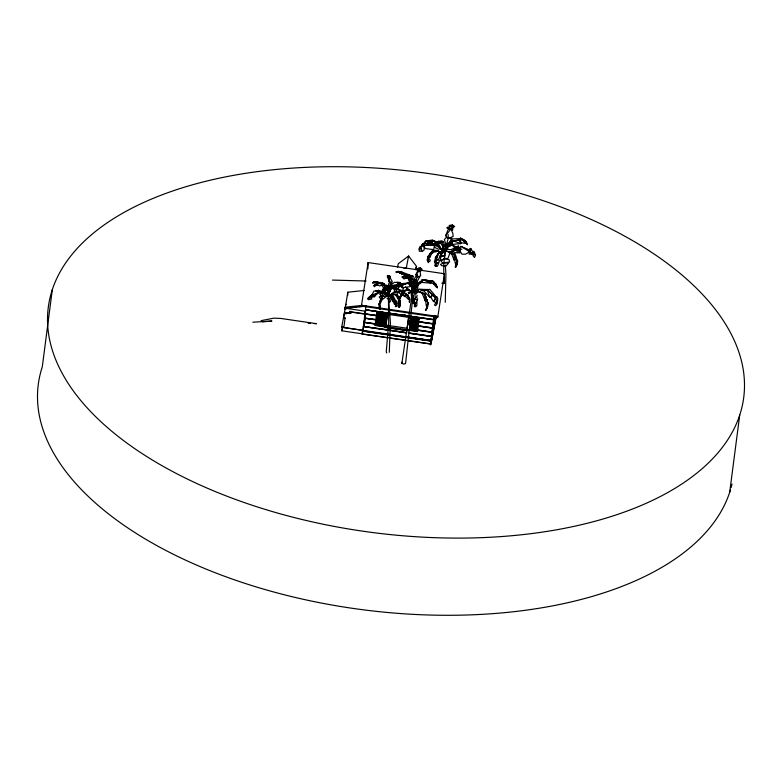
<?xml version="1.0" encoding="UTF-8"?>
<svg xmlns="http://www.w3.org/2000/svg" width="782" height="782" viewBox="0 0 782 782"><rect width="100%" height="100%" fill="white"/><g stroke="black" fill="none" stroke-linecap="round" stroke-linejoin="round"><path stroke-width="1.17" d="M452.358 224.942L449.171 225.431L449.826 226.203L452.104 225.959L447.226 227.425L447.216 228.461L451.312 228.52L452.358 224.942L454.635 226.418L453.707 227.181L452.231 225.451L451.058 229.312L452.876 233.388L453.101 236.565L448.272 238.295L446.16 237.542L444.342 239.575L446.248 245.685L449.806 242.049L451.644 238.021L448.272 238.295L445.574 235.744L448.076 229.752L451.312 228.52L451.058 229.312L452.651 230.221L452.964 227.445L452.231 225.451M390.638 300.816L389.817 302.145L389.182 301.637M409.68 301.119L408.771 297.199L409.66 298.851L409.406 299.643L408.566 299.232L408.39 295.967L405.809 294.071L405.047 296.632L398.693 292.703L401.088 290.317L406.914 294.452L409.66 298.851L409.367 302.106L409.66 298.851L407.676 294.667L408.39 295.967L408.331 299.271L405.887 296.681L405.809 294.071L396.21 288.372L396.298 286.662L408.282 282.986L412.143 286.945L412.788 292.194M412.916 292.439L413.297 281.315L415.574 281.442L416.718 283.26M445.251 302.321L445.926 274.394L445.3 265.03M442.035 253.133L436.532 250.377L432.681 250.553L428.272 256.291L428.468 262.664L427.373 260.729L429.895 257.288L428.272 256.291L432.681 250.553L435.32 250.416M392.153 286.769L389.035 288.265L388.586 289.829C392.153 293.211 383.972 300.63 392.74 293.973L397.285 294.746L400.355 301.608L399.338 307.531L400.247 304.833L399.67 301.412L400.355 301.608L399.582 307.101M345.067 318.118C343.797 316.651 342.477 319.164 345.067 318.118L343.904 327.052M389.289 352.281L390.413 322.81L388.429 295.401L388.713 322.751L386.24 351.978L386.816 352.995M417.52 274.453L415.985 281.921M387.598 289.448L387.95 287.805M388.371 296.31L386.728 285.205L384.988 286.466M448.995 252.215L453.853 253.739L456.053 258.5L454.186 260.171L451.693 254.15L454.87 253.563C456.708 257.649 458.144 262.42 456.141 266.73L455.417 267.376L455.173 266.779L457.411 263.104L456.141 266.73M415.809 306.212L416.865 305.782L416.962 302.194L414.47 304.276L413.346 303.289L414.128 300.093L416.151 299.037L417.07 300.875L414.235 306.27L415.183 306.955L415.809 306.212L413.316 297.082L412.163 299.477L412.974 303.162L415.35 298.353L414.538 291.94L412.006 292.067L413.316 297.082L411.625 298.998L411.831 290.757L412.955 291.031L413.199 291.901L411.068 292.36L411.889 290.982M436.542 304.667L437.725 299.926L434.46 305L435.408 305.664L436.542 304.667L437.783 298.411L436.727 296.456L433.482 301.569L431.058 297.688L432.71 294.746L427.295 289.76L419.26 289.369L414.069 292.253M443.638 265.665L445.896 266.261L448.545 263.143L442.426 262.713L440.862 260.924L444.577 258.715L444.802 255.597L440.119 255.949L442.768 250.66L445.124 250.514L444.802 255.597L440.931 256.74L440.227 260.504L444.577 258.715L449.073 259.663L449.63 262.078L444.068 262.752L440.52 264.384L441.879 265.821L443.638 265.665L445.124 250.514L442.612 250.455L447.47 251.472L444.655 250.396M383.708 295.264L382.066 296.212L379.319 303.787L379.827 309.594L380.003 307.492C377.071 304.706 381.694 299.408 382.066 296.212L382.897 295.576M435.251 244.395L427.803 242.596L427.598 245.098L423.727 245.558L420.579 247.298L419.113 249.087L419.289 251.286L421.498 251.237L420.071 246.398L419.113 249.087M420.569 268.304L420.648 271.471L419.699 270.464L420.569 268.304L422.045 269.438L420.638 268.197L417.246 269.086L417.177 269.898L419.895 269.907L420.657 275.909L417.412 276.808L416.063 276.193L414.665 278.236L415.115 281.676M451.136 244.365L455.437 248.177L458.379 245.988L458.086 249.507L459.914 250.924L457.841 252.547L456.61 250.846L458.995 250.22L454.821 248.011L450.833 249.614L447.724 249.526L447.812 246.115L449.396 244.864L445.906 249.614L447.099 248.715L447.812 246.115L451.136 244.365L456.16 246.78L453.941 249.693L458.995 250.22M434.509 251.178L432.084 253.456L429.699 254.072L431.263 254.179L430.237 256.838L428.272 256.291L428.213 256.946L432.681 250.553L438.516 250.973L441.986 253.309M416.092 285.958L415.262 293.152L415.956 294.149L416.845 292.947L415.78 289.272L413.062 287.58M361.401 306.075L361.48 305.283L437.822 316.466L437.744 317.257L361.401 306.075L368.097 262.557L444.45 273.739L444.225 283.504L441.84 283.152M412.73 298.128L405.594 363.366L403.991 364.148L401.85 363.415L411.752 296.906M441.762 251.814C436.219 251.745 436.141 261.413 436.102 266.056L435.359 266.408L434.655 265.362L436.004 263.544L439.259 262.126L439.034 260.113L436.376 259.976L434.411 262.068L435.408 258.607L437.255 257.112L439.015 252.4L441.801 251.599L441.908 252.234L440.413 252.869L439.015 252.4L435.281 257.982L437.255 257.112L434.675 262.351L435.291 263.72L438.673 263.202L437.441 266.232L436.102 266.056M388.41 298.186L389.094 299.007L390.081 297.942L389.426 299.115L389.935 299.936M474.674 254.404L469.122 254.14L469.464 251.97L470.412 252.224L469.718 248.637L470.813 248.5L470.412 252.224L475.534 255.079L474.508 257.493L472.963 255.606L474.674 254.404L469.464 251.97L465.534 254.17L461.947 254.199L459.337 250.103M389.377 294.667L389.954 296.065L392.935 295.137L395.184 300.005L394.666 304.208L395.545 304.775L396.689 302.702L396.885 305.518L395.995 306.74L395.379 306.368L396.611 301.657L395.858 300.396L394.402 304.178L393.17 301.451L393.727 299.379L391.479 295.694L389.377 294.667C386.953 298.978 390.023 292.067 392.056 295.352L390.433 296.329L392.632 301.168L393.727 299.379L396.415 306.045M417.441 300.18L417.608 298.724M52.306 289.711L42.287 366.895A350.619 181.629 7.4 0 0 330.718 604.799A350.619 181.629 7.4 0 0 730.427 489.952M406.171 336.778L341.656 327.228L362.819 330.327M362.379 333.826L341.91 330.835L342.311 327.599M364.285 290.464L347.824 292.224L343.65 317.688C346.406 317.15 343.161 319.437 343.748 317.551M365.956 306.143L344.794 308.411L344.94 307.238L362.574 305.351M347.677 293.397L347.824 292.224M376.122 315.517L350.971 311.813L350.932 313.201M368.097 262.557L367.882 268.871M364.021 322.839L362.359 333.943L430.628 343.894L435.867 316.642M364.793 317.453L363.337 326.417L406.689 332.79M365.653 313.514L363.874 322.233L377.432 324.217M376.777 319.877L364.422 318.049L365.644 310.307M364.969 313.865L366.025 305.684M363.747 325.527L363.992 323.68M364.774 317.648L364.568 321.891M365.057 315.459L365.311 313.465M364.422 318.049L365.595 311.265M363.689 326.495L387.686 329.808M364.226 322.301L377.462 324.041M364.774 318.118L376.807 319.682M365.311 313.934L376.152 315.322M365.829 309.926L433.815 319.506M365.36 315.537L365.624 313.543M387.481 313.973L385.692 326.915L375.077 325.361L376.748 312.702L419.201 318.919L417.529 331.578L406.923 330.024L408.517 317.717L419.201 318.919M376.357 324.696L377.774 313.895L386.044 315.107L384.636 325.908L376.357 324.696L384.636 325.908M385.692 326.915L387.364 314.256L376.748 312.702M409.269 321.216L409.377 320.327M409.377 329.525L416.474 330.571L417.881 319.77L409.612 318.557M430.755 340.375L433.228 327.492M431.293 336.192L435.3 315.85M432.925 323.64L434.489 315.987M430.491 344.989L431.029 340.796L407.305 337.325M431.058 340.61L407.324 337.13L431.068 340.62L435.466 316.319M434.978 316.153L432.143 332.233L415.535 329.799M434.616 316.651L432.69 328.049L418.321 325.967M434.166 316.681L433.775 319.682L365.507 309.682M408.351 340.815L430.941 344.119L436.151 316.055M729.694 492.289L739.713 415.105A350.619 181.629 7.4 0 0 274.003 169.684A350.619 181.629 7.4 0 0 174.318 472.436A350.619 181.629 7.4 0 0 739.713 415.105M459.914 250.924L460.266 248.314L458.839 248.148L458.086 249.507L455.437 248.177L458.379 245.988M389.837 276.437L390.404 278.021L388.82 275.547L392.261 281.5L390.599 282.791L389.778 288.714M426.239 310.063L427.519 306.652L426.855 307.629L426.464 306.104L428.008 303.172L427.431 307.424L425.535 310.454L425.516 309.359L427.431 307.424L427.969 303.406L424.743 293.846L418.81 291.5L413.844 292.908M411.371 291.666L408.39 289.545L403.356 290.826L398.625 299.477L398.38 306.867L398.625 299.477L403.356 290.826L408.39 289.545L411.44 291.422M390.443 287.072L389.123 288.519L396.601 288.314L393.581 286.623L390.443 287.072L388.566 296.505L392.74 293.973L397.285 294.746L400.355 301.608L399.885 303.778L399.377 299.017L398.781 300.112L395.819 295.127L397.285 294.746L398.781 300.112M437.744 317.257L444.45 273.739L444.225 283.504M368.752 299.662L369.603 297.6L371.626 297.815L371.753 299.017L368.752 299.662L367.491 298.871L368.772 297.18L369.182 298.626L372.134 294.922L373.698 291.217L378.625 290.405L382.193 292.175M423.824 245.665L424.186 243.329L425.779 241.169L432.319 240.162L436.825 242.127L432.319 240.162M389.319 291.021L388.625 295.772L387.373 291.618M389.377 291.07L388.566 295.762L387.579 292.693M416.855 281.54L414.665 283.192L415.183 284.785L417.197 284.736L418.253 285.635L415.643 286.691L412.964 286.828L413.258 285.107L415.418 285.743L414.558 283.045L411.254 283.113L409.651 282.312L413.297 281.315L416.855 281.54L417.265 283.739L414.558 283.045L412.857 283.925L415.418 285.743M459.054 247.053L458.682 249.077L460.872 246.359L468.516 249.566L470.412 252.224L460.872 246.359M391.489 284.589L391.899 282.498L390.599 282.791L388.781 281.52L389.632 276.936L389.094 275.655L387.403 275.802L389.094 275.655L387.373 276.76L387.559 277.415L389.71 277.405M341.617 327.502L344.53 312.262M341.91 330.835L342.555 327.482M349.769 311.207L349.476 312.771L350.61 312.937L350.913 311.373L349.974 311.578M350.971 311.813L350.707 313.171L345.556 312.419M365.214 315.82L365.341 313.269M364.197 322.477L364.891 318.851M362.78 330.6L363.933 324.491M364.383 322.164L364.832 319.828M363.65 326.671L364.129 324.188M375.077 325.361L382.222 326.045M377.774 313.895L386.044 315.107M386.24 312.917L384.294 327.335L408.204 330.845M397.618 267.073L398.253 263.759L408.605 256.007L416.591 266.447L415.956 269.751M408.605 256.007L406.278 268.148L403.981 268.549M404.773 315.576L404.998 314.403M415.594 269.262L416.014 267.053M406.923 330.024L407.256 328.274L386.034 325.156M417.881 319.77L409.582 318.733M416.474 330.571L409.416 329.349M433.668 318.479L434.147 315.938M433.052 324.305L432.358 328.02L433.033 324.501M432.035 331.03L432.514 328.489M433.648 325.341L435.027 318.108M435.818 315.82L431.009 340.981L408.253 337.648M431.4 340.248L431.86 337.873M432.309 335.507L435.955 316.544M430.941 344.119L436.229 316.563M435.447 244.795L436.356 243.124L437.861 243.437L437.881 244.326L434.206 244.639L435.437 243.231L435.906 243.955L436.112 242.87L438.243 241.159L443.101 241.452L444.059 243.505L442.768 246.682L443.365 251.423M369.182 298.626L369.563 296.73L372.134 294.922L369.563 296.73M413.131 291.178L414.02 286.642M432.084 253.456L432.681 250.553L432.231 251.872L435.662 251.882L438.516 250.973M382.662 298.333L380.306 303.602L379.319 303.787L379.133 304.599L382.066 296.212L382.525 297.101M401.85 363.415L402.134 362.203M389.377 291.471L388.41 295.782L390.071 289.408M414.812 286.095L413.004 292.468L412.437 285.498M413.033 292.429L414.538 287.111M444.743 251.012L448.272 238.295L448.184 234.629M414.118 282.067L414.616 280.347M408.888 293.514L409.133 292.742M381.264 298.128L383.014 299.047L385.663 297.033L380.824 295.645L380.101 294.286L383.346 293.025L386.865 294.667L386.758 296.446L382.027 295.792L379.192 296.906L379.954 298.147L381.264 298.128L383.346 293.025L386.963 289.262L390.404 291.559L386.367 293.797L383.346 293.025L379.729 293.964L381.469 291.891L384.656 291.481L381.186 291.461L386.963 289.262L389.514 291.627M409.504 292.341L409.582 293.338M402.495 285.547L399.485 282.478L394.392 282.38L383.532 289.36L384.392 287.717L382.466 289.448L382.642 290.474L384.431 288.235L387.872 286.114L390.902 287.453L398.82 284.316L399.485 282.478L403.023 284.912M377.325 283.934L374.021 285.792L374.353 286.769L377.735 282.713L379.69 282.976M447.93 243.29L446.952 245.851L447.372 247.581L445.202 251.902M419.26 289.369L428.057 289.487L423.834 290.963L429.758 297.326L432.71 294.746L435.496 297.805L434.03 301.647L435.682 302.556L436.708 301.793L435.359 295.86L429.787 289.301L422.143 290.796L419.26 289.369L414.196 292.497M445.154 251.921L447.812 246.115L450.197 246.301M445.056 250.963L448.213 243.818L451.761 240.338L460.852 243.613L459.151 239.879L452.758 241.022L446.659 247.004L445.281 251.012M401.234 295.928L403.356 290.826L405.135 290.425L401.234 295.928L400.218 296.222L400.619 296.877L399.221 300.659L398.625 299.477L399.338 299.389L402.867 293.426L403.356 290.826L403.395 291.969L408.39 289.545M450.764 245.587L452.758 241.022L451.4 238.96L459.679 238.598L462.68 239.585L465.534 241.081L467.313 244.688L465.534 241.081L460.266 237.933L462.68 239.585L465.427 242.967L466.082 242.293L465.534 241.081L462.768 239.272L466.834 242.958M346.348 307.727L345.058 307.913L345.194 307.179M344.862 308.87L345.976 308.519M428.272 256.291L427.089 260.132L428.184 259.35L430.276 260.005L429.817 261.442L428.888 261.647M457.069 261.325L457.578 260.269L457.675 261.911L456.287 265.049L455.691 264.16L457.069 261.325L456.053 258.5L454.801 260.631L455.456 264.033L457.069 261.325L453.853 253.739L450.696 253.72L448.966 252.009L454.088 253.534L454.186 260.171M386.523 296.476L387.051 295.381L385.839 292.703L386.425 293.103M416.738 282.292L419.621 276.945L417.412 276.808L415.78 274.814L417.666 270.914L419.895 269.907L417.246 269.086M415.291 287.092L412.671 292.341L412.143 286.945L410.335 285.665M412.876 292.458L416.024 286.173M413.766 284.589L414.558 283.045M380.189 300.552L381.264 298.558M346.485 313.631L345.253 313.875M447.001 246.907L444.313 246.115L443.883 248.705L445.134 248.598L447.91 244.092M400.081 285.889L403.532 287.659L410.902 286.505L408.282 282.986L399.866 283.876L403.053 284.599L399.651 284.374L396.132 286.202L400.081 285.889L403.414 288.734L402.398 290.787L397.266 288.783L394.284 289.555L394.509 291.197L395.702 291.432L400.081 285.889L408.282 282.986L412.143 286.945M435.281 257.982L439.015 252.4L441.615 253.534L438.653 259.165L436.376 259.976M381.46 283.504L383.229 284.032L381.743 285.254L383.972 288.284L386.738 289.536L386.288 286.535L383.229 284.032L377.735 282.713L376.592 284.345L379.71 286.007L383.229 284.032L385.487 285.489L382.574 282.996L386.631 289.575M372.134 294.922L371.567 295.322L374.91 296.495L369.603 297.6L371.567 295.322L374.764 295.84L376.054 294.032M377.335 292.214L378.625 290.405L382.29 292.273M427.969 303.406L426.278 305.791L425.77 301.617L427.001 299.848L425.183 300.826L422.329 293.778L424.743 293.846L427.969 303.406L424.743 293.846C420.374 293.367 418.282 289.79 413.854 293.162M407.715 283.71L408.282 282.986M445.574 235.744L451.312 228.52L447.226 227.425M415.78 274.814L419.895 269.907M383.532 289.36L385.301 287.336L388.82 285.821L385.301 287.336M440.119 255.949L445.124 250.514L450.061 252.635L447.93 258.431L444.577 258.715M416.347 285L423.16 279.8L420.599 283.416L416.347 285L418.292 282.888L423.16 279.8L433.179 281.344L436.209 284.824L433.179 281.344L422.075 279.653L433.179 281.344L435.369 284.54L431.596 282.879L429.65 280.523L430.853 283.123L422.016 282.429L423.16 279.8L430.853 283.123M388.83 295.518L388.048 295.488M422.28 245.333L424.186 243.329L421.42 245.802L425.779 241.169L433.423 240.934L438.174 243.163L442.534 251.745M383.346 293.025L386.963 289.262L388.019 290.845M393.581 286.623L396.963 289.526L398.449 288.001M385.946 285.987L386.728 285.205L387.54 286.935M451.058 229.312L452.964 227.445M372.506 282.801L374.138 281.94L374.852 282.605L374.109 283.172L372.506 282.801L374.285 281.96L373.317 282.37L377.227 281.921L384.021 283.69L385.985 289.203M435.906 243.955L437.773 241.882L436.356 243.124L440.198 243.046L437.773 241.882L443.15 241.55L440.276 241.227M445.525 244.15L444.332 245.313L446.463 246.35L446.727 248.852L445.603 249.37L445.134 248.598M376.719 282.996L376.631 281.764L377.862 283.299L384.021 283.69L382.594 283.192L386.171 289.125L384.021 283.69L383.082 284.013L376.631 281.764L377.295 283.27L374.138 281.94L376.631 281.764L377.227 281.921L373.317 282.37M389.387 291.148L392.74 287.972M440.041 242.948L437.773 241.882L439.885 242.938L441.918 241.052L443.482 251.247M394.861 288.255L393.786 289.242L395.516 289.614L394.861 288.255L396.679 289.575M344.921 308.763L345.996 308.773M448.545 252.322L451.83 251.12L456.991 246.633M388.781 281.52L388.214 278.118L389.632 276.936L387.373 276.76M430.071 243.603L433.423 240.934L439.552 246.613L442.397 251.824M377.735 282.713L373.894 285.655L376.269 284.032L378.068 284.892L375.653 285.723M374.764 295.84L379.729 291.979L378.625 290.405L375.585 290.757L377.667 291.217M346.074 304.188L346.055 304.755M408.39 295.967L400.853 291.148L393.835 292.253L388.644 296.036L395.604 291.657M419.699 270.464L420.99 269.526M411.049 281.471L409.348 275.528L409.836 276.261L407.422 276.095L401.264 271.843L398.204 271.364L398.175 272.204L396.845 272.625L396.034 271.98L398.204 271.364L399.592 273.016L401.264 271.843L408.282 274.453L409.836 276.261L411.205 282.546M388.781 299.623L389.993 299.447M390.902 287.453L393.766 285.792M397.579 283.583L399.485 282.478L396.728 282.331L400.834 284.14M438.106 241.814L436.112 242.87M389.025 301.862L389.964 301.383M387.735 298.225L386.875 298.167M347.599 293.807L347.638 294.491M347.589 294.882L347.628 295.586M439.885 242.938L443.15 241.55M379.729 291.979L371.567 295.322L374.451 296.837M416.747 296.925L417.129 295.283M448.76 252.478L457.538 249.419M413.277 280.66L415.995 279.663M406.464 274.961L401.88 277.053L406.63 276.085L402.515 277.395L403.962 278.988L406.171 278.157L407.813 278.588M396.963 289.526L399.299 289.643M446.659 247.004L448.712 246.291M381.186 291.461L384.568 290.308M413.023 276.173L405.438 278.255L404.763 276.026L407.539 274.58L411.918 275.841L408.673 275.147L413.16 279.35L413.023 276.173L408.673 275.147M388.82 285.821L387.872 286.114L389.328 288.353L390.257 288.138L387.872 286.114L398.82 284.316M440.872 248.754L442.876 251.736M413.297 281.315L410.403 282.165L410.814 284.296L413.033 286.72M418.976 283.729L414.665 283.192L418.976 283.729L415.183 284.785L415.643 286.691M347.687 294.462L347.55 295.195M408.663 293.103L409.69 293.211M398.312 306.094L398.957 304.452L398.067 303.387L398.625 299.477M436.317 244.649L434.597 244.815L433.678 249.595L425.437 248.598L422.612 243.876L426.708 243.192L427.598 245.098L437.725 245.313L441.107 248.686L438.428 249.243L434.528 247.288L434.597 244.815L427.803 242.596M261.061 320.669L273.847 318.147L280.718 318.43L316.554 323.689L314.149 323.562M393.981 286.339L398.224 285.645M462.68 239.585L459.151 239.879L461.497 242.85L465.368 243.329L462.68 239.585L452.758 241.022L452.045 244.385L460.852 243.613M397.383 288.118L395.252 288.353L396.992 288.196M356.592 306.915L344.833 308.176L365.311 311.177M358.948 306.661L363.65 306.163M401.547 287.141L402.965 287.004M398.058 283.671L400.188 283.475L397.911 283.475M262.469 321.803L271.96 321.06L252.821 322.213M409.69 292.478L408.507 292.194M423.727 245.558L424.215 249.8L422.427 251.462L420.579 247.298L422.241 244.463L423.727 245.558L434.597 244.815L441.107 248.686M420.501 268.422L418.556 268.167L420.638 268.197M382.642 290.474L385.546 290.288L386.152 288.89L384.431 288.235L389.328 288.353M345.312 307.873C343.249 308.167 346.807 309.496 346.074 308.098M397.119 271.677L402.173 272.635L397.119 271.677L399.074 271.608L396.034 271.98M343.357 327.365L342.203 326.993M399.866 283.876L405.477 283.758M332.477 280.083L366.103 281.012M374.881 281.901L377.227 281.921M412.437 291.989L413.023 292.018M436.864 286.73L435.818 286.681L433.296 283.436L435.818 284.062L437.304 287.747L435.818 284.062L433.091 282.83M459.777 249.135L461.957 249.243M308.147 323.249L310.542 323.377M453.775 246.584L456.16 246.78M409.377 292.947L408.194 292.458M377.862 283.299L383.082 284.013M365.487 309.877L408.976 316.192M410.022 316.397L433.746 319.877L433.228 323.865L418.869 321.773M386.142 313.093L408.859 316.417M396.249 314.726L407.109 316.319M377.657 314.775L385.937 315.987M410.677 319.613L417.774 320.649M418.888 321.578L433.267 323.689M377.54 315.664L385.819 316.876M410.56 320.503L417.656 321.539M364.94 314.061L376.093 315.693M417.784 321.803L433.208 324.061M350.932 312.086L363.757 313.973M377.432 316.544L385.702 317.756M410.452 321.382L417.539 322.428M345.566 312.702L348.792 313.171M346.318 313.015L349.828 313.533M377.315 317.433L385.585 318.645M410.335 322.272L417.422 323.308M377.198 318.323L385.477 319.535M409.035 322.986L417.314 324.198M377.08 319.203L385.36 320.415M408.918 323.865L417.197 325.077M418.35 325.771L432.72 327.873M364.392 318.245L376.748 320.053M376.973 320.092L385.243 321.304M408.81 324.755L417.08 325.967M418.429 326.162L432.661 328.245M376.856 320.972L385.125 322.184M409.876 325.811L416.962 326.847M376.738 321.861L385.008 323.074M409.758 326.7L416.855 327.736M376.621 322.741L384.9 323.953M409.641 327.58L416.738 328.626M376.504 323.631L384.783 324.843M409.533 328.469L416.62 329.505M416.63 329.779L432.182 332.057M363.855 322.428L376.201 324.237M416.698 330.17L432.123 332.428L431.605 336.416L409.045 333.132M385.761 326.563L415.242 330.884M385.585 327.287L405.799 330.248M390.071 330.16L406.718 332.594M409.074 332.937L431.635 336.24M363.307 326.612L406.66 332.966M409.035 333.308L431.576 336.612M407.363 336.954L431.087 340.434M362.77 330.806L406.112 337.15M362.74 330.982L387.892 334.667M390.286 335.019L405.858 337.306M431.312 341.206L362.369 331.109L361.988 334.022L386.953 337.677M389.328 338.029L405.975 340.463M393.835 292.253L397.246 292.869L400.853 291.148L405.047 296.632M397.07 284.687L399.25 285.098M428.086 244.043L424.665 243.378L425.779 241.169L430.872 240.387L428.438 240.827L433.423 240.934L431.752 242.801L435.525 245.861M394.548 287.893L396.601 288.314M345.439 308.499L345.947 308.802M399.582 271.647L401.958 272.204M378.713 291.442L381.997 292.321M399.592 273.016L400.335 273.534L401.264 271.843L401.449 273.827L409.836 276.261L408.927 276.681L408.947 279.36L410.931 282.752M401.449 273.827L407.422 276.095M451.83 251.12L455.896 252.791L460.012 252.84L459.347 250.963M392.74 293.973L394.91 294.882L397.285 294.746L396.963 295.42L400.355 301.608M386.269 294.716L388.087 295.733L386.24 294.922M418.81 291.5L424.743 293.846L425.183 300.826M409.387 275.479L407.539 274.58L410.667 276.926L413.61 280.787M416.034 297.238L417.011 297.747M388.537 275.44L390.003 276.329L388.82 275.547M398.781 283.974L400.511 284.971M383.942 293.172L388.107 296.192L384.685 293.954M398.722 284.081L400.345 285.303M411.381 283.583L409.475 282.087L408.263 277.933L410.667 276.926L411.85 282.214M411.684 291.882L405.447 286.974L411.459 292.126M469.464 251.97L472.367 254.59M395.702 291.432L397.315 292.967L400.922 291.207L400.589 290.787M435.496 297.805L427.295 289.76L429.758 297.326M386.523 288.157L387.608 289.272M379.319 303.787L380.189 304.794L380.169 306.759L379.104 306.925L379.378 308.988M442.886 246.506L439.865 242.127M454.821 248.011L456.414 250.045M416.405 280.758L418.047 285.147L416.19 282.644L417.705 285.303L417.744 288.587L416.581 285.782L417.412 288.744L416.474 289.946L413.395 289.017L413.844 292.351M394.969 301.588L391.479 295.694L392.632 301.168M470.813 248.5L473.814 253.739L473.022 251.53L473.96 251.393L475.534 255.079M416.474 282.175L418.047 285.147M388.214 278.118L390.599 282.791L389.426 282.546L388.517 284.384L389.465 287.639M387.198 292.536L388.038 296.026L387.012 292.615M414.128 300.093L412.006 292.067L411.166 292.712L411.625 298.998M387.901 298.548L388.253 299.956M411.576 284.716L412.603 292.615M411.322 284.765L412.202 291.53M388.546 291.637L388.566 296.525L388.459 291.774M385.839 292.703L385.878 294.785M443.717 266.036L443.814 274.189M732.001 484.058A350.619 181.629 7.4 0 1 731.102 487.606M400.188 283.475L398.253 283.622L400.188 283.475"/></g></svg>
